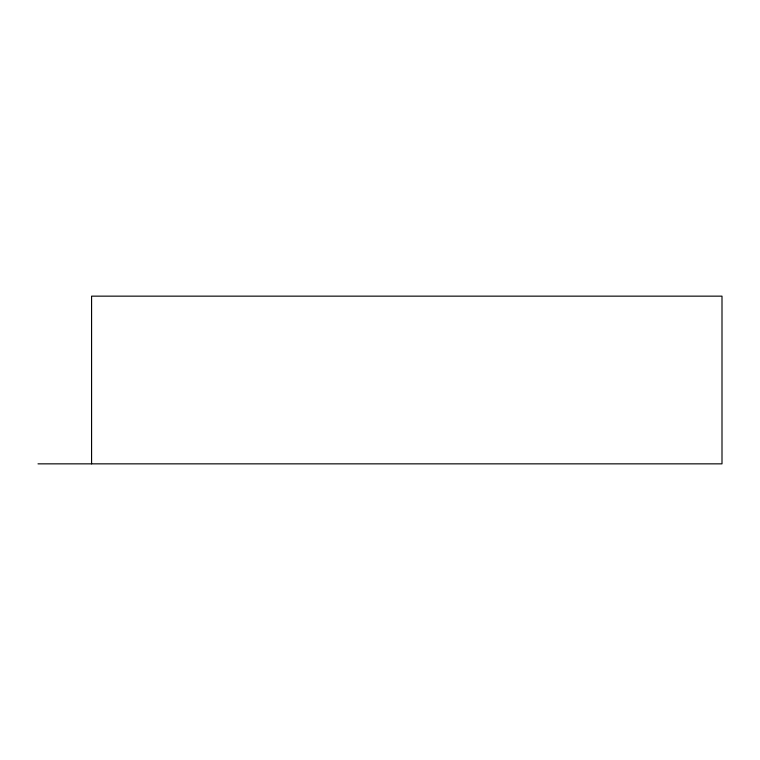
<?xml version="1.0" encoding="UTF-8"?>
<svg xmlns="http://www.w3.org/2000/svg" width="760" height="760" viewBox="0 0 760 760"><rect width="100%" height="100%" fill="white"/><g stroke="black" fill="none" stroke-linecap="round" stroke-linejoin="round"><path stroke-width="1.14" d="M38 463.847L722 463.847L722 296.153L91.58 296.153L91.58 463.847"/></g></svg>
